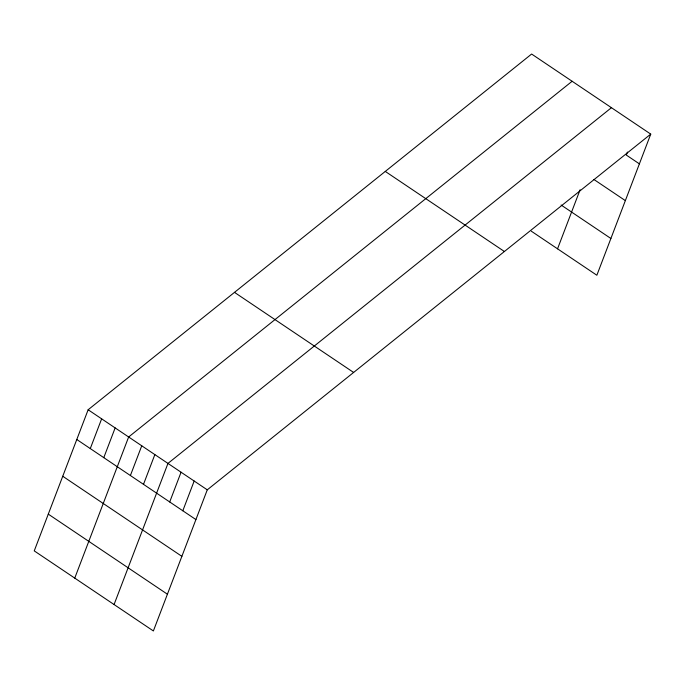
<?xml version="1.0" encoding="UTF-8"?>
<svg xmlns="http://www.w3.org/2000/svg" width="685" height="685" viewBox="0 0 685 685"><rect width="100%" height="100%" fill="white"/><g stroke="black" fill="none" stroke-linecap="round" stroke-linejoin="round"><path stroke-width="1.03" d="M88.142 409.758L34.25 550.886L153.38 630.962L207.272 489.835L650.75 134.114L531.62 54.038L88.142 409.758L207.272 489.835M90.283 448.572L101.645 418.835M103.786 457.649L115.148 427.911M74.751 578.114L128.643 436.987L572.121 81.267M130.39 475.536L141.752 445.789M143.499 484.346L154.853 454.6M114.07 604.538L167.962 463.411L611.44 107.691M169.709 501.959L181.063 472.222M182.809 510.77L194.172 481.024M557.547 248.818L580.109 189.728M627.426 152.079L626.287 155.05L639.388 163.861M650.75 134.114L596.858 275.242L531.337 231.196M593.904 179.479L625.354 200.619M561.101 205.012L610.892 238.491M385.27 171.421L504.4 251.506M234.493 292.367L353.623 372.452M76.78 439.496L195.919 519.581M62.746 476.255L181.876 556.34M48.284 514.127L167.414 594.212"/></g></svg>
